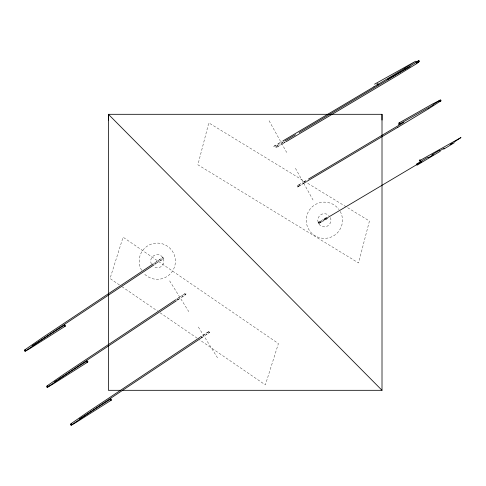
<?xml version="1.0" encoding="UTF-8"?>
<svg xmlns="http://www.w3.org/2000/svg" width="486" height="486" viewBox="0 0 486 486"><rect width="100%" height="100%" fill="white"/><g stroke="black" fill="none" stroke-linecap="round" stroke-linejoin="round"><path stroke-width="0.36" stroke-dasharray="2.43 1.82" d="M185.038 293.556L184.99 294.358L185.859 294.498L185.998 293.635L185.342 293.392L181.284 296.047M208.701 331.573L208.652 332.375L209.515 332.521L209.66 331.652L209.004 331.416L200.615 336.944M276.57 147.386C277.36 145.259 274.043 147.386 276.57 147.386L285.057 142.343M298.283 186.551C299.103 184.492 295.749 186.618 298.283 186.551L306.271 181.807M154.584 262.975L162.767 257.544C166.838 258.37 155.642 262.798 155.162 264.08M158.047 260.684L154.445 263.072M155.301 263.983L157.628 262.44M176.953 298.92L185.136 293.495M180.415 296.63L176.813 299.018M177.676 299.929L179.996 298.386M208.792 331.513L200.475 337.041M201.332 337.952L203.658 336.403M158.91 260.101C161.522 259.02 161.96 256.572 163.278 258.649M159.633 261.103L163.393 258.613M177.53 300.032L185.859 294.498L182.001 297.055M201.192 338.049L209.515 332.521L205.663 335.073M162.974 257.446L162.67 257.604M278.381 143.631L281.461 141.797M278.077 145.047L275.799 146.401L283.891 141.596M281.85 142.817L284.249 141.39M276.473 147.44L279.9 145.405M284.918 142.428L280.446 145.083M299.795 184.212L297.517 185.567L306.113 180.458M303.562 181.977L305.961 180.549M299.315 185.852L297.019 187.213L298.732 186.199M302.395 184.024L305.481 182.189M298.191 186.606L301.618 184.571M306.636 181.594L302.164 184.249M320.329 221.239C319.174 221.075 316.404 223.918 318.816 223.578L327.309 218.53M324.095 219.004L326.495 217.576M320.663 221.756L318.366 223.123L326.975 218.007M323.743 219.933L326.829 218.099M327.163 218.621L322.698 221.276M275.762 145.18L272.998 146.821L281.607 141.705M326.647 217.485L318.051 222.594L318.907 222.776L318.719 223.633L322.151 221.598M318.506 223.718L318.816 223.578M346.111 206.775L208.78 122.873L197.899 164.821L358.553 262.969L369.433 221.021L346.755 207.17M119.434 284.948L110.036 278.514L123.086 237.192L278.411 343.572L265.362 384.894L199.6 339.854M121.937 286.661L157.634 311.113M160.143 312.832L197.091 338.135M169.638 280.865L188.793 311.648M198.361 327.023L217.515 357.799M269.086 120.747L286.667 152.452M295.452 168.296L313.027 199.995M285.045 141.541A0.62 0.595 59.3 0 1 285.003 142.368A0.62 0.595 59.3 0 1 284.189 142.362A0.62 0.595 59.3 0 1 284.091 141.535M306.186 181.667A0.62 0.595 59.3 0 1 306.168 180.47M340.224 211.459A18.128 18.128 0 0 1 324.788 238.365A18.128 18.128 0 0 1 308.13 212.194A18.128 18.128 0 0 1 339.046 209.606M330.425 217.57A6.616 6.616 0 0 1 324.478 226.865A6.616 6.616 0 0 1 318.239 217.764A6.616 6.616 0 0 1 329.052 215.571M327.43 218.117A0.62 0.595 59.3 0 1 326.841 218.712A0.62 0.595 59.3 0 1 326.234 218.086A0.62 0.595 59.3 0 1 326.823 217.485M200.463 337.108A0.62 0.595 56.4 0 1 201.471 337.126A0.62 0.595 56.4 0 1 201.07 338.056M141.62 270.319A18.128 18.128 0 0 1 155.951 243.134A18.128 18.128 0 0 1 174.134 267.908A18.128 18.128 0 0 1 143.905 273.43M151.383 264.19A6.616 6.616 0 0 1 156.638 254.628A6.616 6.616 0 0 1 163.673 262.969A6.616 6.616 0 0 1 153.357 266.528M176.71 299.419A0.62 0.595 56.4 0 0 177.627 299.959A0.62 0.595 56.4 0 0 177.597 298.902A0.62 0.595 56.4 0 0 176.71 299.419M154.341 263.473A0.62 0.595 56.4 0 0 155.259 264.013A0.62 0.595 56.4 0 0 155.228 262.956A0.62 0.595 56.4 0 0 154.341 263.473"/><path stroke-width="0.73" d="M108.408 120.06L108.408 114.307L330.711 114.307M382.008 120.06L382.008 114.307L331.422 114.307M71.545 424.491L71.266 425.128L102.832 403.477L200.627 338.42M418.221 61.485L418.537 60.865L389.553 78.72L299.084 132.581M439.63 101.635L428.761 108.657M440.049 101.708L441.148 100.742L440.62 99.922L432.449 104.04L399.067 122.934M153.321 263.819L41.699 338.183L25.357 349.477L24.409 350.266L24.385 350.965L25.345 351.208L30.077 348.462L65.215 326.209M154.038 264.827L56.801 329.514L25.236 351.159L25.278 350.139M175.689 299.765L64.067 374.129L47.725 385.422L46.784 386.212L46.753 386.911L47.713 387.16L52.445 384.408L87.589 362.161M176.406 300.773L79.169 365.46L47.604 387.111L47.756 386.133L47.063 386.109L47.968 385.635M199.91 337.412L87.729 412.146L71.387 423.446L70.44 424.235L70.415 424.928L71.375 425.177L76.102 422.425L111.245 400.178M64.559 325.164L32.179 345.71M86.933 361.11L57.791 379.633M110.589 399.128L79.285 419.005M54.547 381.656L56.71 380.307M433.038 104.69L440.255 100.031L440.012 100.869M404.741 68.265L415.615 61.236L374.536 84.2M450.109 144.567L452.581 143.042M453.821 142.283L460.977 137.544L419.898 160.501M454.173 142.799L443.688 149.19M431.805 154.913L439.63 150.198M440.243 151.274L416.97 165.234M428.172 157.087L416.35 164.159M373.916 86.824L282.87 140.958M403.842 122.338L308.434 179.079M397.937 127.223L306.891 181.351M419.284 163.132L327.607 217.637M284.978 140.952L295.543 134.683M286.218 141.651L397.991 75.087L416.605 63.678L419.448 61.327L418.653 60.738L415.876 62.08M398.55 124.592L433.16 105.031M387.281 79.528L410.214 66.582M25.594 349.689L24.689 350.157L25.387 350.187M71.624 423.652L70.938 424.041M416.478 63.162L418.81 61.965M439.818 101.483L440.529 101.131M120.534 390.313L108.408 390.313L108.408 114.307L382.008 390.313L121.943 390.313M46.911 387.081L47.245 387.233M419.23 60.926L418.902 60.756M382.008 114.307L382.008 390.313M378.236 84.315A0.62 0.577 60.2 0 1 377.567 84.91A0.62 0.577 60.2 0 1 377.1 84.066A0.62 0.577 60.2 0 1 377.962 83.817M399.869 123.195A0.62 0.577 60.2 0 1 399.449 124.082A0.62 0.577 60.2 0 1 398.799 123.286A0.62 0.577 60.2 0 1 399.723 123.019M444.24 148.133A77.991 0.547 -30.7 0 1 439.885 150.769M433.397 154.676A77.991 0.547 -30.7 0 1 428.379 157.689M421.903 161.565A77.991 0.547 -30.7 0 1 419.218 163.168M420.481 160.441A0.62 0.577 60.2 0 1 419.801 161.091A0.62 0.577 60.2 0 1 419.388 160.173A0.62 0.577 60.2 0 1 420.341 160.131M428.682 108.706A77.991 0.547 -30.7 0 1 397.87 127.259M404.662 68.307A77.991 0.547 -30.7 0 1 373.849 86.866M110.346 399.741A0.62 0.577 57.3 0 1 110.954 399.055A0.62 0.577 57.3 0 1 111.476 399.887A0.62 0.577 57.3 0 1 110.583 400.13M86.721 361.839A0.62 0.577 57.3 0 1 87.219 361.025A0.62 0.577 57.3 0 1 87.826 361.833A0.62 0.577 57.3 0 1 86.927 362.106M64.352 325.887A0.62 0.577 57.3 0 1 64.845 325.079A0.62 0.577 57.3 0 1 65.458 325.887A0.62 0.577 57.3 0 1 64.559 326.161"/></g></svg>
